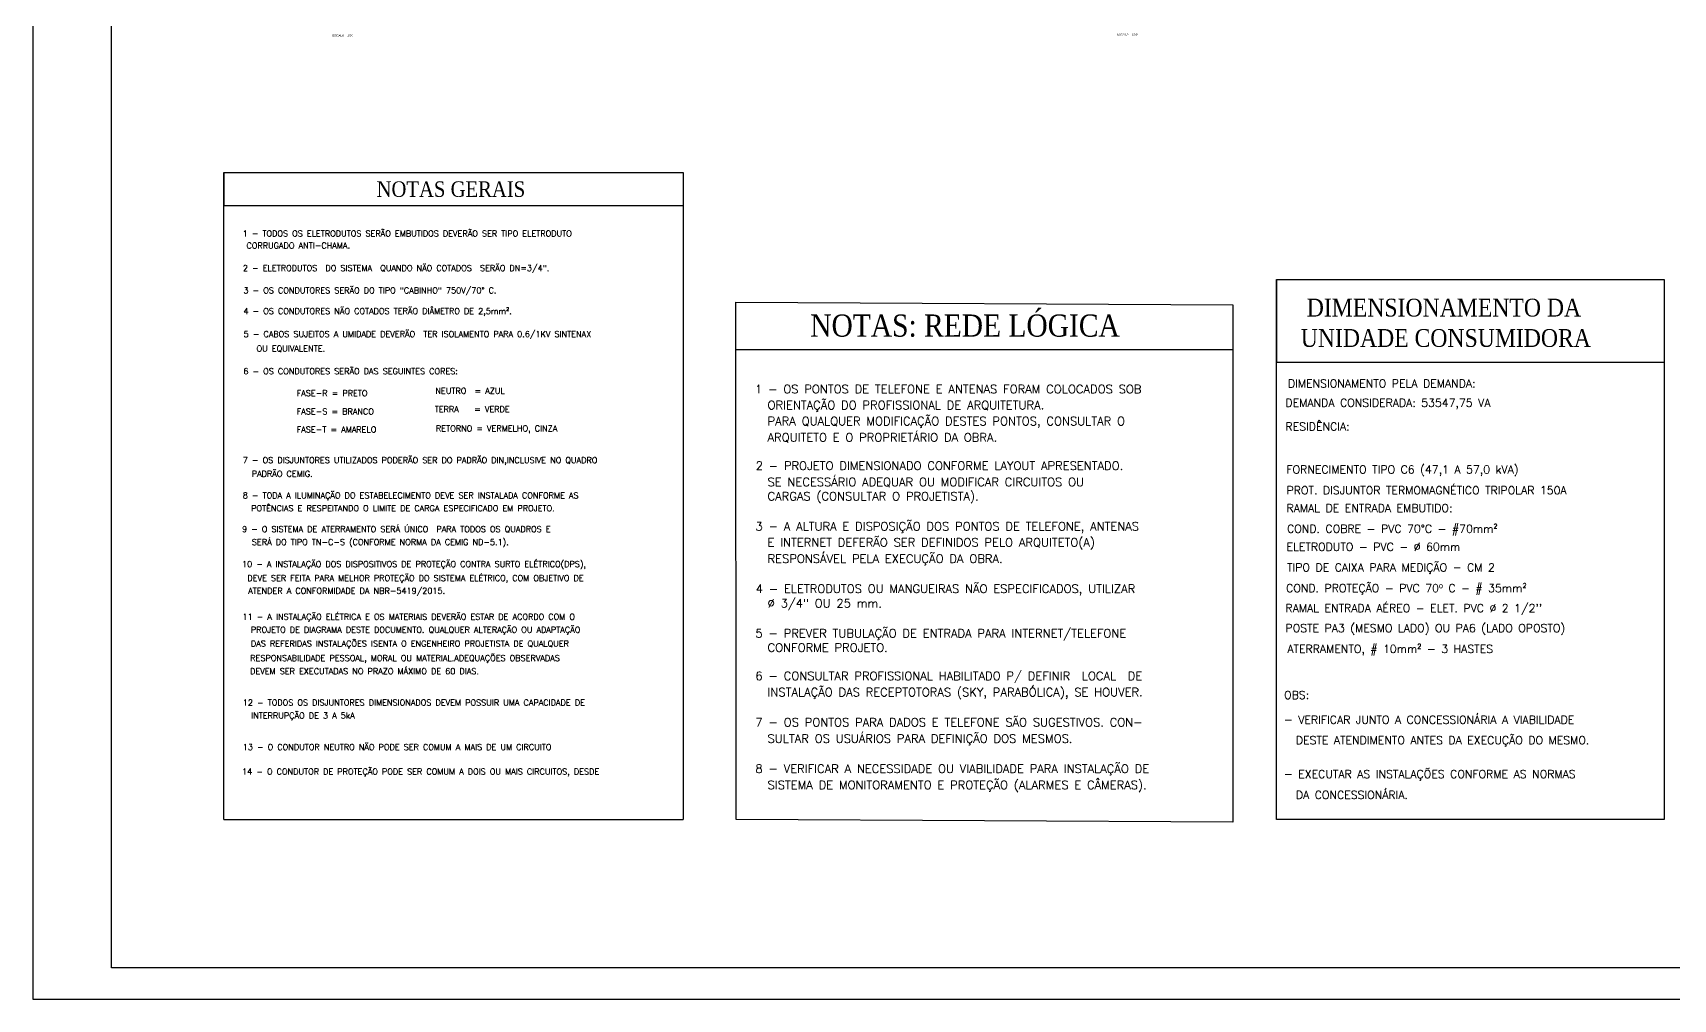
# Model space of a CAD drawing. Header units: millimetres. Extents: x 2775 to 3964, y 1473 to 2314.
# Drawn here: x 2775 to 3297, y 1473 to 1781 of the extents above; entities that cross this region are included whole.
import ezdxf

# ---------------------------------------------------------------- set-up
doc = ezdxf.new("R2010")
doc.units = ezdxf.units.MM
doc.layers.add('04', color=4, linetype='Continuous')
doc.layers.add('EJEL05130C', color=130, linetype='Continuous', lineweight=30)
doc.layers.add('EJELFORMATO', color=170, linetype='Continuous', lineweight=25)
doc.styles.add('EST2', font='GARA.TTF')
doc.styles.add('ROMANS', font='romans', dxfattribs={"height": 0.2})
doc.styles.get("Standard").update_dxf_attribs({"font": 'arial.ttf'})

msp = doc.modelspace()

# ---------------------------------------------------------------- linework, layer by layer
at = {"layer": 'EJEL05130C'}
for p, q in [((2835.75, 1736.46), (2835.74, 1728.96)), ((2835.75, 1530.5), (2835.75, 1736.46)), ((2835.75, 1736.46), (2981.88, 1736.46)), ((2981.88, 1736.46), (2981.88, 1530.5)), ((2835.74, 1728.96), (2835.74, 1725.96)), ((2835.74, 1725.96), (2981.88, 1725.96)), ((3170.67, 1702.39), (3170.67, 1688.21)), ((3170.67, 1702.39), (3170.67, 1676.05)), ((2998.64, 1680.12), (3156.78, 1680.12)), ((3170.67, 1676.05), (3294.07, 1676.05))]:
    msp.add_line(p, q, dxfattribs=at)
at = {"layer": 'EJEL05130C', "ltscale": 5}
msp.add_line((2835.75, 1530.5), (2981.88, 1530.5), dxfattribs=at)
at = {"layer": 'EJEL05130C', "ltscale": 0.35}
for points in [[(3170.67, 1702.39), (3294.07, 1702.39), (3294.07, 1530.5), (3170.67, 1530.5)], [(2998.64, 1695.1), (3156.77, 1694.3), (3156.87, 1529.7), (2998.73, 1530.5)]]:
    msp.add_lwpolyline(points, close=True, dxfattribs=at)
at = {"layer": 'EJELFORMATO', "color": 7}
msp.add_lwpolyline([(2774.95, 1473.33), (3963.95, 1473.33), (3963.95, 2314.33), (2774.95, 2314.33)], close=True, dxfattribs=at)
at = {"layer": 'EJELFORMATO'}
msp.add_lwpolyline([(3953.95, 1483.33), (2799.95, 1483.33), (2799.95, 2304.33), (3953.95, 2304.33)], close=True, dxfattribs=at)

# ---------------------------------------------------------------- texts
at = {"layer": '04'}
for height, p in [(0.662, (2870.34, 1779.68)), (0.6583, (3120.01, 1780.06))]:
    msp.add_text('ESCALA    1/50', height=height, dxfattribs=at).set_placement(p)
at = {"layer": 'EJEL05130C'}
for s, height, style, p in [('NOTAS GERAIS', 4.9483, 'EST2', (2884.34, 1728.65)), ('1 - TODOS OS ELETRODUTOS SERÃO EMBUTIDOS DEVERÃO SER TIPO ELETRODUTO ', 1.8844, 'ROMANS', (2841.72, 1716.04)), ('CORRUGADO ANTI-CHAMA.', 1.8844, 'ROMANS', (2842.95, 1712.22)), ('2 - ELETRODUTOS  DO SISTEMA  QUANDO NÃO COTADOS  SERÃO DN=3/4".', 1.8844, 'ROMANS', (2841.82, 1705.06)), ('3 - OS CONDUTORES SERÃO DO TIPO "CABINHO" 750V/70%%D C.', 1.8844, 'ROMANS', (2841.98, 1697.95)), ('4 - OS CONDUTORES NÃO COTADOS TERÃO DIÂMETRO DE 2,5mm². ', 1.8844, 'ROMANS', (2841.98, 1691.37)), ('NOTAS: REDE LÓGICA', 7.0614, 'EST2', (3022.34, 1684.17)), ('DIMENSIONAMENTO DA', 5.6723, 'EST2', (3180.35, 1690.58)), ('5 - CABOS SUJEITOS A UMIDADE DEVERÃO  TER ISOLAMENTO PARA 0.6/1KV SINTENAX', 1.8844, 'ROMANS', (2842.04, 1684.06)), ('UNIDADE CONSUMIDORA', 5.6723, 'EST2', (3178.44, 1680.91)), (' OU EQUIVALENTE.', 1.8844, 'ROMANS', (2844.86, 1679.42)), ('6 - OS CONDUTORES SERÃO DAS SEGUINTES CORES:', 1.8844, 'ROMANS', (2841.96, 1672.22)), ('DIMENSIONAMENTO PELA DEMANDA:', 2.5458, 'ROMANS', (3174.35, 1667.99)), ('FASE-R = PRETO', 1.8844, 'ROMANS', (2858.92, 1665.25)), ('NEUTRO  = AZUL ', 1.8844, 'ROMANS', (2903.06, 1665.98)), ('1 - OS PONTOS DE TELEFONE E ANTENAS FORAM COLOCADOS SOB', 2.689, 'ROMANS', (3004.77, 1666.14)), ('FASE-S = BRANCO', 1.8844, 'ROMANS', (2858.92, 1659.42)), ('TERRA   = VERDE', 1.8844, 'ROMANS', (2902.86, 1660.15)), ('  ORIENTAÇÃO DO PROFISSIONAL DE ARQUITETURA.', 2.689, 'ROMANS', (3005.07, 1661.04)), ('DEMANDA CONSIDERADA: 53547,75 VA', 2.5458, 'ROMANS', (3173.57, 1661.86)), ('FASE-T = AMARELO', 1.8844, 'ROMANS', (2858.92, 1653.67)), ('RETORNO = VERMELHO, CINZA', 1.8844, 'ROMANS', (2903.25, 1654.03)), ('  PARA QUALQUER MODIFICAÇÃO DESTES PONTOS, CONSULTAR O', 2.689, 'ROMANS', (3005.07, 1655.94)), ('RESIDÊNCIA:', 2.5458, 'ROMANS', (3173.57, 1654.29)), ('  ARQUITETO E O PROPRIETÁRIO DA OBRA.', 2.689, 'ROMANS', (3005.07, 1650.76)), ('7 - OS DISJUNTORES UTILIZADOS PODERÃO SER DO PADRÃO DIN,INCLUSIVE NO QUADRO', 1.8844, 'ROMANS', (2841.78, 1643.93)), ('2 - PROJETO DIMENSIONADO CONFORME LAYOUT APRESENTADO.', 2.689, 'ROMANS', (3004.97, 1641.75)), (' PADRÃO CEMIG.', 1.8844, 'ROMANS', (2843.33, 1639.59)), ('  SE NECESSÁRIO ADEQUAR OU MODIFICAR CIRCUITOS OU', 2.689, 'ROMANS', (3005.07, 1636.57)), ('FORNECIMENTO TIPO C6 (47,1 A 57,0 kVA)', 2.5458, 'ROMANS', (3173.88, 1640.62)), ('8 - TODA A ILUMINAÇÃO DO ESTABELECIMENTO DEVE SER INSTALADA CONFORME AS ', 1.8844, 'ROMANS', (2841.78, 1632.72)), ('  CARGAS (CONSULTAR O PROJETISTA).', 2.689, 'ROMANS', (3005.07, 1632.04)), ('PROT. DISJUNTOR TERMOMAGNÉTICO TRIPOLAR 150A', 2.5458, 'ROMANS', (3173.91, 1634)), ('POTÊNCIAS E RESPEITANDO O LIMITE DE CARGA ESPECIFICADO EM PROJETO.', 1.8844, 'ROMANS', (2844.43, 1628.6)), ('RAMAL DE ENTRADA EMBUTIDO:', 2.5458, 'ROMANS', (3173.9, 1628.35)), ('9 - O SISTEMA DE ATERRAMENTO SERÁ ÚNICO  PARA TODOS OS QUADROS E', 1.8844, 'ROMANS', (2841.52, 1621.98)), ('3 - A ALTURA E DISPOSIÇÃO DOS PONTOS DE TELEFONE, ANTENAS', 2.689, 'ROMANS', (3004.93, 1622.46)), ('COND. COBRE - PVC 70°C - #70mm²', 2.5458, 'ROMANS', (3174.07, 1621.75)), ('SERÁ DO TIPO TN-C-S (CONFORME NORMA DA CEMIG ND-5.1). ', 1.8844, 'ROMANS', (2844.67, 1617.86)), ('  E INTERNET DEFERÃO SER DEFINIDOS PELO ARQUITETO(A)', 2.689, 'ROMANS', (3005.07, 1617.36)), ('ELETRODUTO - PVC - Ø 60mm', 2.5458, 'ROMANS', (3173.9, 1616.02)), ('10 - A INSTALAÇÃO DOS DISPOSITIVOS DE PROTEÇÃO CONTRA SURTO ELÉTRICO(DPS), ', 1.8844, 'ROMANS', (2841.56, 1610.86)), ('  RESPONSÁVEL PELA EXECUÇÃO DA OBRA.', 2.689, 'ROMANS', (3005.07, 1612.18)), (' DEVE SER FEITA PARA MELHOR PROTEÇÃO DO SISTEMA ELÉTRICO, COM OBJETIVO DE ', 1.8844, 'ROMANS', (2841.93, 1606.41)), ('TIPO DE CAIXA PARA MEDIÇÃO - CM 2', 2.5458, 'ROMANS', (3174.07, 1609.46)), ('ATENDER A CONFORMIDADE DA NBR-5419/2015. ', 1.8844, 'ROMANS', (2843.48, 1602.35)), ('4 - ELETRODUTOS OU MANGUEIRAS NÃO ESPECIFICADOS, UTILIZAR', 2.689, 'ROMANS', (3005, 1602.6)), ('COND. PROTEÇÃO - PVC 70º C - # 35mm²', 2.5458, 'ROMANS', (3173.77, 1602.86)), ('  Ø 3/4" OU 25 mm.', 2.689, 'ROMANS', (3005.07, 1597.99)), ("RAMAL ENTRADA AÉREO - ELET. PVC ∅ 2 1/2''", 2.5458, 'ROMANS', (3173.57, 1596.5)), ('11 - A INSTALAÇÃO ELÉTRICA E OS MATERIAIS DEVERÃO ESTAR DE ACORDO COM O ', 1.8844, 'ROMANS', (2841.68, 1594.09)), ('PROJETO DE DIAGRAMA DESTE DOCUMENTO. QUALQUER ALTERAÇÃO OU ADAPTAÇÃO', 1.8844, 'ROMANS', (2844.36, 1589.96)), ('POSTE PA3 (MESMO LADO) OU PA6 (LADO OPOSTO)', 2.5458, 'ROMANS', (3173.57, 1590.14)), ('DAS REFERIDAS INSTALAÇÕES ISENTA O ENGENHEIRO PROJETISTA DE QUALQUER ', 1.8844, 'ROMANS', (2844.36, 1585.54)), ('5 - PREVER TUBULAÇÃO DE ENTRADA PARA INTERNET/TELEFONE', 2.689, 'ROMANS', (3004.9, 1588.41)), ('RESPONSABILIDADE PESSOAL, MORAL OU MATERIAL.ADEQUAÇÕES OBSERVADAS ', 1.8844, 'ROMANS', (2844.16, 1580.95)), ('  CONFORME PROJETO.', 2.689, 'ROMANS', (3005.07, 1583.88)), ('ATERRAMENTO, # 10mm² - 3 HASTES', 2.5458, 'ROMANS', (3174.16, 1583.54)), ('DEVEM SER EXECUTADAS NO PRAZO MÁXIMO DE 60 DIAS.', 1.8844, 'ROMANS', (2844.08, 1576.74)), ('6 - CONSULTAR PROFISSIONAL HABILITADO P/ DEFINIR  LOCAL  DE', 2.689, 'ROMANS', (3004.91, 1574.87)), ('  INSTALAÇÃO DAS RECEPTOTORAS (SKY, PARABÓLICA), SE HOUVER.', 2.689, 'ROMANS', (3005.07, 1569.69)), ('OBS:', 2.546, 'ROMANS', (3173.13, 1568.86)), ('12 - TODOS OS DISJUNTORES DIMENSIONADOS DEVEM POSSUIR UMA CAPACIDADE DE ', 1.8844, 'ROMANS', (2841.78, 1566.77)), ('INTERRUPÇÃO DE 3 A 5kA', 1.8844, 'ROMANS', (2844.43, 1562.64)), ('7 - OS PONTOS PARA DADOS E TELEFONE SÃO SUGESTIVOS. CON-', 2.689, 'ROMANS', (3004.91, 1560.11)), ('- VERIFICAR JUNTO A CONCESSIONÁRIA A VIABILIDADE', 2.5458, 'ROMANS', (3173.06, 1560.99)), ('  SULTAR OS USUÁRIOS PARA DEFINIÇÃO DOS MESMOS.', 2.689, 'ROMANS', (3005.07, 1554.92)), ('  DESTE ATENDIMENTO ANTES DA EXECUÇÃO DO MESMO.', 2.5458, 'ROMANS', (3173.38, 1554.48)), ('13 - O CONDUTOR NEUTRO NÃO PODE SER COMUM A MAIS DE UM CIRCUITO ', 1.8844, 'ROMANS', (2841.78, 1552.63)), ('14 - O CONDUTOR DE PROTEÇÃO PODE SER COMUM A DOIS OU MAIS CIRCUITOS, DESDE ', 1.8844, 'ROMANS', (2841.56, 1544.81)), ('8 - VERIFICAR A NECESSIDADE OU VIABILIDADE PARA INSTALAÇÃO DE', 2.689, 'ROMANS', (3004.92, 1545.34)), ('- EXECUTAR AS INSTALAÇÕES CONFORME AS NORMAS', 2.5458, 'ROMANS', (3173.06, 1543.7)), ('  SISTEMA DE MONITORAMENTO E PROTEÇÃO (ALARMES E CÂMERAS).', 2.689, 'ROMANS', (3005.07, 1540.16)), ('  DA CONCESSIONÁRIA.', 2.5458, 'ROMANS', (3173.38, 1537.06))]:
    msp.add_text(s, height=height, dxfattribs=dict(at, style=style)).set_placement(p)

doc.saveas('drawing.dxf')
